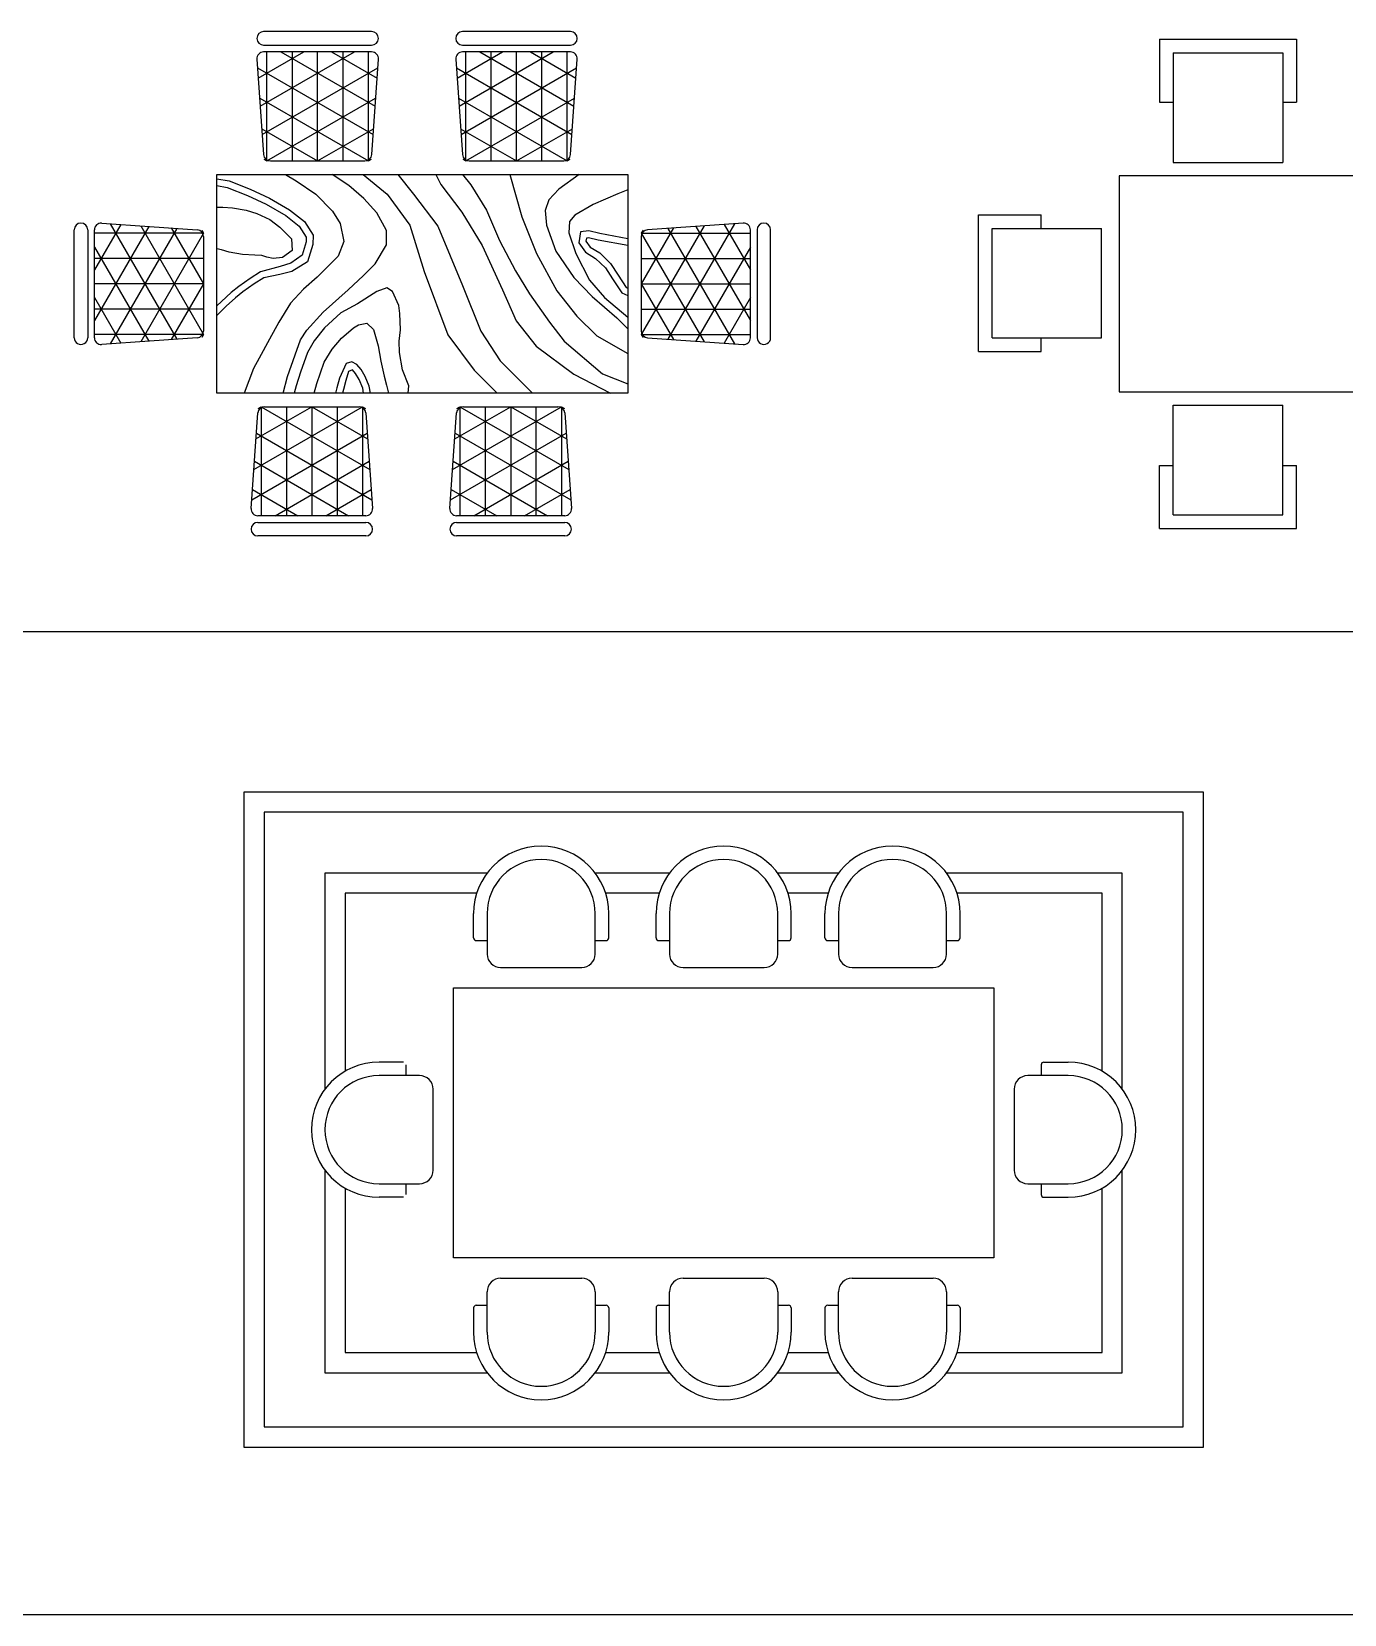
# Model space of a CAD drawing. Header units: inches. Extents: x 38074 to 101214, y 18833 to 57379.
# Drawn here: x 65706 to 70562, y 31548 to 37406 of the extents above; entities that cross this region are included whole.
import ezdxf

# ---------------------------------------------------------------- set-up
doc = ezdxf.new("R2010")
doc.units = ezdxf.units.IN
doc.layers.add('www.cad-blocks.net', color=7, linetype='Continuous')

# ---------------------------------------------------------------- blocks, each defined once
blk = doc.blocks.new('A$C5A7F5D9C')
for p, q in [((1.1332, 2.5768), (0.7336, 2.5768)), ((0.7336, 2.5268), (1.1332, 2.5268)), ((0.7087, 2.475), (0.7335, 2.1215)), ((0.7136, 2.4045), (0.8821, 2.5018)), ((0.7209, 2.3005), (1.0696, 2.5018)), ((1.1332, 2.5018), (0.7336, 2.5018)), ((0.7459, 2.0984), (0.7459, 2.5018)), ((0.7972, 2.5018), (1.1459, 2.3005)), ((0.8396, 2.0984), (0.8396, 2.5018)), ((0.9334, 2.0984), (0.9334, 2.5018)), ((0.9847, 2.5018), (1.1532, 2.4045)), ((1.0271, 2.0984), (1.0271, 2.5018)), ((1.1209, 2.0984), (1.1209, 2.5018)), ((1.1332, 2.1215), (1.1581, 2.475)), ((0.7109, 2.4434), (1.1385, 2.1965)), ((0.7283, 2.1965), (1.1559, 2.4434)), ((0.7188, 2.3305), (1.1209, 2.0984)), ((0.7459, 2.0984), (1.148, 2.3305)), ((0.7268, 2.2177), (0.9334, 2.0984)), ((0.9334, 2.0984), (1.14, 2.2177)), ((0.7347, 2.1049), (0.7459, 2.0984)), ((0.7585, 2.0984), (1.1083, 2.0984)), ((1.1209, 2.0984), (1.1321, 2.1049)), ((0.5284, 0.5284), (0.5284, 2.0484)), ((0.5284, 2.0484), (1.3384, 2.0484)), ((0.5853, 2.0484), (0.6008, 2.0111)), ((0.6008, 2.0111), (0.64, 1.9199)), ((0.7665, 2.0484), (0.7471, 1.9445)), ((0.7919, 2.0484), (0.7716, 1.9393)), ((0.8584, 1.9847), (0.9018, 2.0126)), ((0.9018, 2.0126), (0.9467, 2.0428)), ((0.9155, 1.9917), (0.9669, 2.0263)), ((0.9467, 2.0428), (0.949, 2.0484)), ((0.9669, 2.0263), (0.9761, 2.0484)), ((0.9808, 1.9164), (1.0599, 2.0079)), ((0.9836, 1.9619), (1.0564, 2.0484)), ((1.0599, 2.0079), (1.1004, 2.0484)), ((1.1256, 1.9337), (1.1918, 2.0484)), ((1.2666, 1.9551), (1.3039, 2.0484)), ((1.3384, 2.0484), (1.3384, 0.5284)), ((0.7471, 1.9445), (0.7376, 1.9046)), ((0.7716, 1.9393), (0.7629, 1.9032)), ((0.7975, 1.9093), (0.8192, 1.9444)), ((0.8192, 1.9444), (0.8584, 1.9847)), ((0.8391, 1.929), (0.8743, 1.9653)), ((0.8743, 1.9653), (0.9155, 1.9917)), ((0.9194, 1.9061), (0.9836, 1.9619)), ((1.0536, 1.8598), (1.1256, 1.9337)), ((1.1458, 1.8135), (1.2666, 1.9551)), ((1.2676, 1.8488), (1.3384, 1.9848)), ((0.64, 1.9199), (0.6792, 1.8527)), ((0.7376, 1.9046), (0.7415, 1.8739)), ((0.7629, 1.9032), (0.764, 1.8952)), ((0.764, 1.8952), (0.7752, 1.8932)), ((0.7752, 1.8932), (0.7975, 1.9093)), ((0.7811, 1.8667), (0.8162, 1.8919)), ((0.8162, 1.8919), (0.8391, 1.929)), ((0.8209, 1.856), (0.9194, 1.9061)), ((0.9101, 1.8487), (0.9808, 1.9164)), ((0, 1.8364), (0, 1.4368)), ((0.05, 1.4368), (0.05, 1.8364)), ((0.075, 1.6879), (0.1723, 1.8564)), ((0.075, 1.5004), (0.2763, 1.8491)), ((0.075, 1.8364), (0.075, 1.4368)), ((0.4784, 1.8241), (0.075, 1.8241)), ((0.4553, 1.8365), (0.1018, 1.8614)), ((0.3803, 1.4315), (0.1334, 1.8591)), ((0.1334, 1.4141), (0.3803, 1.8418)), ((0.4784, 1.4491), (0.2463, 1.8512)), ((0.2463, 1.4221), (0.4784, 1.8241)), ((0.4784, 1.6366), (0.3591, 1.8433)), ((0.4784, 1.8241), (0.4719, 1.8353)), ((0.5284, 1.868), (0.5829, 1.7929)), ((0.6792, 1.8527), (0.7025, 1.8328)), ((0.7025, 1.8328), (0.7447, 1.8305)), ((0.7415, 1.8739), (0.7811, 1.8667)), ((0.7447, 1.8305), (0.8209, 1.856)), ((0.812, 1.7815), (0.9101, 1.8487)), ((0.959, 1.7864), (1.0536, 1.8598)), ((1.164, 1.7096), (1.2676, 1.8488)), ((1.3884, 1.4275), (1.6205, 1.8296)), ((1.3884, 1.615), (1.5077, 1.8216)), ((1.4115, 1.8148), (1.765, 1.8397)), ((1.4865, 1.4099), (1.7334, 1.8375)), ((1.7334, 1.3925), (1.4865, 1.8201)), ((1.7918, 1.4788), (1.5905, 1.8274)), ((1.7918, 1.6663), (1.6945, 1.8348)), ((0.2763, 1.4242), (0.075, 1.7728)), ((0.4784, 1.4617), (0.4784, 1.8116)), ((0.5829, 1.7929), (0.6222, 1.7561)), ((0.7166, 1.7479), (0.812, 1.7815)), ((0.8215, 1.71), (0.959, 1.7864)), ((0.9707, 1.6849), (1.076, 1.7583)), ((1.076, 1.7583), (1.1458, 1.8135)), ((1.3884, 1.8025), (1.3949, 1.8137)), ((1.3884, 1.8025), (1.7918, 1.8025)), ((1.6205, 1.4004), (1.3884, 1.8025)), ((1.3884, 1.4401), (1.3884, 1.7899)), ((1.7918, 1.8148), (1.7918, 1.4152)), ((1.8168, 1.4152), (1.8168, 1.8148)), ((1.8668, 1.8148), (1.8668, 1.4152)), ((0.4784, 1.7304), (0.075, 1.7304)), ((0.6222, 1.7561), (0.6621, 1.7431)), ((0.6621, 1.7431), (0.7166, 1.7479)), ((0.686, 1.6562), (0.8215, 1.71)), ((1.0708, 1.635), (1.164, 1.7096)), ((1.3884, 1.7087), (1.7918, 1.7087)), ((1.5905, 1.4025), (1.7918, 1.7512)), ((0.5284, 1.6125), (0.686, 1.6562)), ((0.8857, 1.6331), (0.9707, 1.6849)), ((1.2187, 1.5756), (1.3384, 1.6953)), ((0.4784, 1.6366), (0.075, 1.6366)), ((0.1723, 1.4168), (0.075, 1.5853)), ((0.3591, 1.43), (0.4784, 1.6366)), ((0.7728, 1.5741), (0.8857, 1.6331)), ((0.7911, 1.5096), (0.9562, 1.5846)), ((0.9562, 1.5846), (1.0708, 1.635)), ((1.3884, 1.615), (1.7918, 1.615)), ((1.5077, 1.4084), (1.3884, 1.615)), ((0.4784, 1.5429), (0.075, 1.5429)), ((0.5666, 1.4678), (0.6611, 1.525)), ((0.6611, 1.525), (0.7728, 1.5741)), ((1.1092, 1.5045), (1.2187, 1.5756)), ((1.2537, 1.4802), (1.3384, 1.5649)), ((1.6945, 1.3952), (1.7918, 1.5637)), ((0.5284, 1.4365), (0.5666, 1.4678)), ((0.6676, 1.4344), (0.7911, 1.5096)), ((0.94, 1.4373), (1.1092, 1.5045)), ((1.1227, 1.3824), (1.2537, 1.4802)), ((1.3884, 1.5212), (1.7918, 1.5212)), ((0.4784, 1.4491), (0.075, 1.4491)), ((0.1018, 1.4119), (0.4553, 1.4368)), ((0.4719, 1.4379), (0.4784, 1.4491)), ((0.5663, 1.3571), (0.6676, 1.4344)), ((0.7198, 1.3455), (0.94, 1.4373)), ((1.3884, 1.4275), (1.7918, 1.4275)), ((1.3949, 1.4163), (1.3884, 1.4275)), ((1.765, 1.3902), (1.4115, 1.4151)), ((0.5284, 1.3381), (0.5663, 1.3571)), ((0.8874, 1.2949), (1.1227, 1.3824)), ((0.6013, 1.2556), (0.7198, 1.3455)), ((0.7167, 1.2423), (0.8874, 1.2949)), ((0.5284, 1.1977), (0.6013, 1.2556)), ((0.6017, 1.158), (0.7167, 1.2423)), ((1.3112, 1.2377), (1.2513, 1.2153)), ((1.3384, 1.2363), (1.3112, 1.2377)), ((0.9614, 1.1781), (0.9482, 1.1565)), ((1.0133, 1.2007), (0.9614, 1.1781)), ((1.0427, 1.205), (1.0133, 1.2007)), ((1.1032, 1.207), (1.0427, 1.205)), ((1.146, 1.202), (1.1032, 1.207)), ((1.1882, 1.2033), (1.146, 1.202)), ((1.2513, 1.2153), (1.1882, 1.2033)), ((0.075, 0.9522), (0.1723, 1.1207)), ((0.075, 0.7647), (0.2763, 1.1134)), ((0.4553, 1.1008), (0.1018, 1.1257)), ((0.3803, 0.6958), (0.1334, 1.1235)), ((0.4784, 0.7134), (0.2463, 1.1155)), ((0.5284, 1.0698), (0.6017, 1.158)), ((0.6706, 1.1204), (0.6175, 1.0718)), ((0.7362, 1.1558), (0.6706, 1.1204)), ((0.7889, 1.1557), (0.7362, 1.1558)), ((0.8596, 1.1132), (0.7889, 1.1557)), ((0.9482, 1.1565), (0.9624, 1.1198)), ((0.9624, 1.1198), (1.0079, 1.0479)), ((1.1023, 1.1074), (1.1636, 1.1252)), ((1.1636, 1.1252), (1.2193, 1.135)), ((1.2193, 1.135), (1.2753, 1.1466)), ((1.2753, 1.1466), (1.309, 1.1557)), ((1.309, 1.1557), (1.3384, 1.1626)), ((0, 1.1007), (0, 0.7011)), ((0.05, 0.7011), (0.05, 1.1007)), ((0.075, 1.1007), (0.075, 0.7011)), ((0.4784, 1.0884), (0.075, 1.0884)), ((0.1334, 0.6784), (0.3803, 1.1061)), ((0.2463, 0.6864), (0.4784, 1.0884)), ((0.4784, 0.9009), (0.3591, 1.1076)), ((0.4784, 1.0884), (0.4719, 1.0996)), ((0.4784, 0.726), (0.4784, 1.0759)), ((0.6175, 1.0718), (0.5692, 1.0158)), ((0.9032, 1.0709), (0.8596, 1.1132)), ((0.9554, 1.0132), (0.9032, 1.0709)), ((1.0792, 1.0826), (1.1023, 1.1074)), ((1.0853, 1.0514), (1.0792, 1.0826)), ((1.2512, 1.0618), (1.2327, 1.0458)), ((1.2763, 1.0769), (1.2512, 1.0618)), ((1.3125, 1.0918), (1.2763, 1.0769)), ((1.3195, 1.0676), (1.2876, 1.0545)), ((1.3384, 1.0963), (1.3125, 1.0918)), ((1.3384, 1.0709), (1.3195, 1.0676)), ((1.3884, 0.6918), (1.6205, 1.0939)), ((1.3884, 0.8793), (1.5077, 1.0859)), ((1.3884, 1.0668), (1.3949, 1.078)), ((1.3884, 1.0668), (1.7918, 1.0668)), ((1.6205, 0.6647), (1.3884, 1.0668)), ((1.4115, 1.0792), (1.765, 1.104)), ((1.4865, 0.6742), (1.7334, 1.1018)), ((1.7334, 0.6568), (1.4865, 1.0844)), ((1.7918, 0.7431), (1.5905, 1.0918)), ((1.7918, 0.9306), (1.6945, 1.0991)), ((1.7918, 1.0791), (1.7918, 0.6795)), ((1.8168, 0.6795), (1.8168, 1.0791)), ((1.8668, 1.0791), (1.8668, 0.6795)), ((0.2763, 0.6885), (0.075, 1.0371)), ((0.5692, 1.0158), (0.5284, 0.9544)), ((0.7104, 0.9846), (0.7771, 0.9983)), ((0.7771, 0.9983), (0.8308, 0.9765)), ((1.0381, 0.9215), (0.9554, 1.0132)), ((1.0079, 1.0479), (1.0407, 0.9868)), ((1.0963, 1.0329), (1.0853, 1.0514)), ((1.1346, 0.9896), (1.0963, 1.0329)), ((1.2327, 1.0458), (1.2219, 1.0273)), ((1.2219, 1.0273), (1.2278, 1.0062)), ((1.2278, 1.0062), (1.2824, 0.9812)), ((1.2659, 1.0415), (1.2522, 1.0296)), ((1.2522, 1.0296), (1.2585, 1.0144)), ((1.2585, 1.0144), (1.2909, 1.0048)), ((1.2876, 1.0545), (1.2659, 1.0415)), ((1.2909, 1.0048), (1.3242, 0.9961)), ((1.3242, 0.9961), (1.3384, 0.9925)), ((1.3884, 0.7044), (1.3884, 1.0542)), ((1.5905, 0.6668), (1.7918, 1.0155)), ((0.4784, 0.9947), (0.075, 0.9947)), ((0.6021, 0.894), (0.6642, 0.9555)), ((0.6642, 0.9555), (0.7104, 0.9846)), ((0.8308, 0.9765), (0.9088, 0.8994)), ((1.0407, 0.9868), (1.0965, 0.9268)), ((1.1756, 0.9545), (1.1346, 0.9896)), ((1.2238, 0.9255), (1.1756, 0.9545)), ((1.2824, 0.9812), (1.318, 0.9719)), ((1.318, 0.9719), (1.3384, 0.9668)), ((1.3884, 0.9731), (1.7918, 0.9731)), ((0.4784, 0.9009), (0.075, 0.9009)), ((0.3591, 0.6943), (0.4784, 0.9009)), ((0.5518, 0.8208), (0.6021, 0.894)), ((0.7025, 0.8518), (0.7532, 0.8841)), ((0.7532, 0.8841), (0.7876, 0.8833)), ((0.7876, 0.8833), (0.8522, 0.8639)), ((0.9088, 0.8994), (0.9537, 0.8487)), ((1.1046, 0.8609), (1.0381, 0.9215)), ((1.0965, 0.9268), (1.1446, 0.8879)), ((1.1446, 0.8879), (1.1881, 0.8627)), ((1.302, 0.898), (1.2238, 0.9255)), ((1.3384, 0.8876), (1.302, 0.898)), ((1.3884, 0.8793), (1.7918, 0.8793)), ((1.5077, 0.6727), (1.3884, 0.8793)), ((0.1723, 0.6812), (0.075, 0.8496)), ((0.5284, 0.7818), (0.5518, 0.8208)), ((0.6597, 0.7972), (0.7025, 0.8518)), ((0.6805, 0.7832), (0.7195, 0.833)), ((0.7195, 0.833), (0.7602, 0.8589)), ((0.7602, 0.8589), (0.7778, 0.8585)), ((0.7778, 0.8585), (0.8277, 0.843)), ((0.8277, 0.843), (0.8566, 0.802)), ((0.8522, 0.8639), (0.888, 0.8056)), ((0.9537, 0.8487), (1.0055, 0.8007)), ((1.1411, 0.8376), (1.1046, 0.8609)), ((1.1964, 0.8173), (1.1411, 0.8376)), ((1.1881, 0.8627), (1.2599, 0.8369)), ((1.2599, 0.8369), (1.3111, 0.8213)), ((1.3111, 0.8213), (1.3384, 0.8141)), ((1.6945, 0.6595), (1.7918, 0.828)), ((0.4784, 0.8072), (0.075, 0.8072)), ((0.6168, 0.7226), (0.6597, 0.7972)), ((0.6389, 0.711), (0.6805, 0.7832)), ((0.7236, 0.7608), (0.7665, 0.8036)), ((0.7665, 0.8036), (0.8099, 0.8066)), ((0.8099, 0.8066), (0.8357, 0.7704)), ((0.8357, 0.7704), (0.8401, 0.7365)), ((0.8566, 0.802), (0.8693, 0.7627)), ((0.8693, 0.7627), (0.8894, 0.6889)), ((0.888, 0.8056), (0.8987, 0.761)), ((1.0055, 0.8007), (1.0759, 0.7576)), ((1.2768, 0.7899), (1.1964, 0.8173)), ((1.3384, 0.7736), (1.2768, 0.7899)), ((1.3884, 0.7856), (1.7918, 0.7856)), ((0.4784, 0.7134), (0.075, 0.7134)), ((0.4719, 0.7023), (0.4784, 0.7134)), ((0.583, 0.6514), (0.6168, 0.7226)), ((0.606, 0.6415), (0.6389, 0.711)), ((0.673, 0.6764), (0.6954, 0.7241)), ((0.6954, 0.7241), (0.7236, 0.7608)), ((0.8344, 0.7132), (0.8283, 0.6944)), ((0.8401, 0.7365), (0.8344, 0.7132)), ((0.8987, 0.761), (0.9109, 0.7017)), ((1.0759, 0.7576), (1.1382, 0.7231)), ((1.1382, 0.7231), (1.2085, 0.6849)), ((0.1018, 0.6762), (0.4553, 0.7011)), ((0.5528, 0.5732), (0.583, 0.6514)), ((0.6609, 0.6359), (0.673, 0.6764)), ((0.8279, 0.6686), (0.8253, 0.6234)), ((0.8283, 0.6944), (0.8279, 0.6686)), ((0.8894, 0.6889), (0.9132, 0.6514)), ((0.9109, 0.7017), (0.9339, 0.6654)), ((0.9132, 0.6514), (0.9437, 0.6089)), ((0.9339, 0.6654), (0.9636, 0.624)), ((1.2085, 0.6849), (1.2475, 0.6638)), ((1.2475, 0.6638), (1.3384, 0.6286)), ((1.3884, 0.6918), (1.7918, 0.6918)), ((1.3949, 0.6806), (1.3884, 0.6918)), ((1.765, 0.6546), (1.4115, 0.6794)), ((0.577, 0.5663), (0.606, 0.6415)), ((0.6522, 0.5855), (0.6609, 0.6359)), ((0.8253, 0.6234), (0.816, 0.5735)), ((0.9437, 0.6089), (0.9658, 0.5813)), ((0.9636, 0.624), (0.9849, 0.5975)), ((0.9849, 0.5975), (1.0164, 0.5623)), ((1.3384, 0.5284), (0.5284, 0.5284)), ((0.5445, 0.5284), (0.5528, 0.5732)), ((0.5699, 0.5284), (0.577, 0.5663)), ((0.6497, 0.5284), (0.6501, 0.5496)), ((0.6501, 0.5496), (0.6522, 0.5855)), ((0.8077, 0.545), (0.8041, 0.5284)), ((0.816, 0.5735), (0.8077, 0.545)), ((0.9658, 0.5813), (0.9983, 0.5451)), ((0.9983, 0.5451), (1.015, 0.5284)), ((1.0164, 0.5623), (1.0504, 0.5284)), ((0.7188, 0.2463), (1.1209, 0.4784)), ((0.7268, 0.3591), (0.9334, 0.4784)), ((0.7347, 0.4719), (0.7459, 0.4784)), ((0.7459, 0.4784), (0.7459, 0.075)), ((0.7459, 0.4784), (1.148, 0.2463)), ((0.7585, 0.4784), (1.1083, 0.4784)), ((0.8396, 0.4784), (0.8396, 0.075)), ((0.9334, 0.4784), (0.9334, 0.075)), ((0.9334, 0.4784), (1.14, 0.3591)), ((1.0271, 0.4784), (1.0271, 0.075)), ((1.1209, 0.4784), (1.1209, 0.075)), ((1.1209, 0.4784), (1.1321, 0.4719)), ((0.7087, 0.1018), (0.7335, 0.4553)), ((1.1332, 0.4553), (1.1581, 0.1018)), ((0.7109, 0.1334), (1.1385, 0.3803)), ((0.7283, 0.3803), (1.1559, 0.1334)), ((0.7209, 0.2763), (1.0696, 0.075)), ((0.7972, 0.075), (1.1459, 0.2763)), ((0.7136, 0.1723), (0.8821, 0.075)), ((0.9847, 0.075), (1.1532, 0.1723)), ((1.1332, 0.075), (0.7336, 0.075)), ((0.7336, 0.05), (1.1332, 0.05)), ((1.1332, 0), (0.7336, 0))]:
    blk.add_line(p, q)
for centre, start, end in [((0.7336, 2.5518), 90, 270), ((1.1332, 2.5518), 270, 90), ((0.7336, 2.4768), 90, 184.02744), ((1.1332, 2.4768), 355.97256, 90), ((0.7585, 2.1234), 184.39871, 270), ((1.1083, 2.1234), 270, 355.60129), ((0.025, 1.8364), 0, 180), ((0.1, 1.8364), 85.97256, 180), ((0.4534, 1.8116), 0, 85.60129), ((1.7668, 1.8148), 0, 94.02744), ((1.8418, 1.8148), 0, 180), ((1.4134, 1.7899), 94.39871, 180), ((0.025, 1.4368), 180, 0), ((0.1, 1.4368), 180, 274.02744), ((0.4534, 1.4617), 274.39871, 0), ((1.4134, 1.4401), 180, 265.60129), ((1.7668, 1.4152), 265.97256, 0), ((1.8418, 1.4152), 180, 0), ((0.025, 1.1007), 0, 180), ((0.1, 1.1007), 85.97256, 180), ((0.4534, 1.0759), 0, 85.60129), ((1.4134, 1.0542), 94.39871, 180), ((1.7668, 1.0791), 0, 94.02744), ((1.8418, 1.0791), 0, 180), ((0.4534, 0.726), 274.39871, 0), ((1.4134, 0.7044), 180, 265.60129), ((0.025, 0.7011), 180, 0), ((0.1, 0.7011), 180, 274.02744), ((1.7668, 0.6795), 265.97256, 0), ((1.8418, 0.6795), 180, 0), ((0.7585, 0.4534), 90, 175.60129), ((1.1083, 0.4534), 4.39871, 90), ((0.7336, 0.1), 175.97256, 270), ((1.1332, 0.1), 270, 4.02744), ((0.7336, 0.025), 90, 270), ((1.1332, 0.025), 270, 90)]:
    blk.add_arc(centre, 0.025, start, end)
blk = doc.blocks.new('A$C30E17696')
for p, q in [((0.6703, 1.8113), (1.177, 1.8113)), ((0.6703, 1.8113), (0.6703, 1.5785)), ((0.7209, 1.7606), (0.7209, 1.3552)), ((0.7209, 1.7606), (1.1263, 1.7606)), ((1.1263, 1.7606), (1.1263, 1.3552)), ((1.177, 1.8113), (1.177, 1.5785)), ((1.9712, 1.8113), (1.4645, 1.8113)), ((1.4645, 1.8113), (1.4645, 1.5785)), ((1.5151, 1.7606), (1.5151, 1.3552)), ((1.9205, 1.7606), (1.5151, 1.7606)), ((1.9205, 1.7606), (1.9205, 1.3552)), ((1.9712, 1.8113), (1.9712, 1.5785)), ((0.6703, 1.5785), (0.7209, 1.5785)), ((1.1263, 1.5785), (1.177, 1.5785)), ((1.5151, 1.5785), (1.4645, 1.5785)), ((1.9712, 1.5785), (1.9205, 1.5785)), ((0.7209, 1.3552), (1.1263, 1.3552)), ((1.9205, 1.3552), (1.5151, 1.3552)), ((0.5207, 1.3056), (0.5207, 0.5056)), ((2.1207, 1.3056), (0.5207, 1.3056)), ((2.1207, 0.5056), (2.1207, 1.3056)), ((0, 0.6545), (0, 1.1613)), ((0, 1.1613), (0.2327, 1.1613)), ((0.2327, 1.1106), (0.2327, 1.1613)), ((2.6414, 1.1613), (2.4087, 1.1613)), ((2.4087, 1.1106), (2.4087, 1.1613)), ((2.6414, 0.6545), (2.6414, 1.1613)), ((0.0507, 0.7052), (0.0507, 1.1106)), ((0.0507, 1.1106), (0.456, 1.1106)), ((0.456, 0.7052), (0.456, 1.1106)), ((2.1854, 0.7052), (2.1854, 1.1106)), ((2.5907, 1.1106), (2.1854, 1.1106)), ((2.5907, 0.7052), (2.5907, 1.1106)), ((0.0507, 0.7052), (0.456, 0.7052)), ((0.2327, 0.6545), (0.2327, 0.7052)), ((2.5907, 0.7052), (2.1854, 0.7052)), ((2.4087, 0.6545), (2.4087, 0.7052)), ((0, 0.6545), (0.2327, 0.6545)), ((2.6414, 0.6545), (2.4087, 0.6545)), ((0.5207, 0.5056), (2.1207, 0.5056)), ((0.7209, 0.456), (1.1263, 0.456)), ((0.7209, 0.0507), (0.7209, 0.456)), ((1.1263, 0.0507), (1.1263, 0.456)), ((1.5151, 0.0507), (1.5151, 0.456)), ((1.9205, 0.456), (1.5151, 0.456)), ((1.9205, 0.0507), (1.9205, 0.456)), ((0.6703, 0), (0.6703, 0.2327)), ((0.6703, 0.2327), (0.7209, 0.2327)), ((1.1263, 0.2327), (1.177, 0.2327)), ((1.177, 0), (1.177, 0.2327)), ((1.4645, 0), (1.4645, 0.2327)), ((1.5151, 0.2327), (1.4645, 0.2327)), ((1.9712, 0.2327), (1.9205, 0.2327)), ((1.9712, 0), (1.9712, 0.2327)), ((0.7209, 0.0507), (1.1263, 0.0507)), ((1.9205, 0.0507), (1.5151, 0.0507)), ((0.6703, 0), (1.177, 0)), ((1.9712, 0), (1.4645, 0))]:
    blk.add_line(p, q)
blk = doc.blocks.new('A$C27801A2F')
for p, q in [((3.55, 2.425), (0, 2.425)), ((0, 2.425), (0, 0)), ((3.55, 0), (3.55, 2.425)), ((3.475, 2.35), (0.075, 2.35)), ((0.075, 2.35), (0.075, 0.075)), ((3.475, 0.075), (3.475, 2.35)), ((0.9, 2.125), (0.3, 2.125)), ((0.3, 2.125), (0.3, 1.325)), ((1.575, 2.125), (1.3, 2.125)), ((2.2, 2.125), (1.975, 2.125)), ((3.25, 2.125), (2.6, 2.125)), ((3.25, 1.325), (3.25, 2.125)), ((0.375, 2.05), (0.375, 1.3915)), ((0.8615, 2.05), (0.375, 2.05)), ((1.5365, 2.05), (1.3385, 2.05)), ((2.1615, 2.05), (2.0135, 2.05)), ((3.175, 2.05), (2.6385, 2.05)), ((3.175, 1.3915), (3.175, 2.05)), ((0.85, 1.885), (0.85, 1.975)), ((0.9, 1.975), (0.9, 1.825)), ((1.3, 1.825), (1.3, 1.975)), ((1.35, 1.885), (1.35, 1.975)), ((1.525, 1.885), (1.525, 1.975)), ((1.575, 1.975), (1.575, 1.825)), ((1.975, 1.825), (1.975, 1.975)), ((2.025, 1.885), (2.025, 1.975)), ((2.15, 1.885), (2.15, 1.975)), ((2.2, 1.975), (2.2, 1.825)), ((2.6, 1.825), (2.6, 1.975)), ((2.65, 1.885), (2.65, 1.975)), ((0.86, 1.875), (0.9, 1.875)), ((1.3, 1.875), (1.34, 1.875)), ((1.535, 1.875), (1.575, 1.875)), ((1.975, 1.875), (2.015, 1.875)), ((2.16, 1.875), (2.2, 1.875)), ((2.6, 1.875), (2.64, 1.875)), ((0.95, 1.775), (1.25, 1.775)), ((1.625, 1.775), (1.925, 1.775)), ((2.25, 1.775), (2.55, 1.775)), ((0.775, 0.7), (0.775, 1.7)), ((0.775, 1.7), (2.775, 1.7)), ((2.775, 1.7), (2.775, 0.7)), ((0.59, 1.425), (0.5, 1.425)), ((0.6, 1.375), (0.6, 1.415)), ((2.95, 1.415), (2.95, 1.375)), ((2.96, 1.425), (3.05, 1.425)), ((0.65, 1.375), (0.5, 1.375)), ((3.05, 1.375), (2.9, 1.375)), ((0.7, 1.025), (0.7, 1.325)), ((2.85, 1.325), (2.85, 1.025)), ((0.3, 1.025), (0.3, 0.275)), ((3.25, 0.275), (3.25, 1.025)), ((0.375, 0.9585), (0.375, 0.35)), ((0.5, 0.975), (0.65, 0.975)), ((0.6, 0.935), (0.6, 0.975)), ((2.9, 0.975), (3.05, 0.975)), ((2.95, 0.975), (2.95, 0.935)), ((3.175, 0.35), (3.175, 0.9585)), ((0.59, 0.925), (0.5, 0.925)), ((2.96, 0.925), (3.05, 0.925)), ((2.775, 0.7), (0.775, 0.7)), ((0.95, 0.625), (1.25, 0.625)), ((1.625, 0.625), (1.925, 0.625)), ((2.25, 0.625), (2.55, 0.625)), ((0.9, 0.425), (0.9, 0.575)), ((1.3, 0.575), (1.3, 0.425)), ((1.575, 0.425), (1.575, 0.575)), ((1.975, 0.575), (1.975, 0.425)), ((2.2, 0.425), (2.2, 0.575)), ((2.6, 0.575), (2.6, 0.425)), ((0.85, 0.515), (0.85, 0.425)), ((0.86, 0.525), (0.9, 0.525)), ((1.3, 0.525), (1.34, 0.525)), ((1.35, 0.515), (1.35, 0.425)), ((1.525, 0.515), (1.525, 0.425)), ((1.535, 0.525), (1.575, 0.525)), ((1.975, 0.525), (2.015, 0.525)), ((2.025, 0.515), (2.025, 0.425)), ((2.15, 0.515), (2.15, 0.425)), ((2.16, 0.525), (2.2, 0.525)), ((2.6, 0.525), (2.64, 0.525)), ((2.65, 0.515), (2.65, 0.425)), ((0.375, 0.35), (0.8615, 0.35)), ((1.3385, 0.35), (1.5365, 0.35)), ((2.0135, 0.35), (2.1615, 0.35)), ((2.6385, 0.35), (3.175, 0.35)), ((0.3, 0.275), (0.9, 0.275)), ((1.3, 0.275), (1.575, 0.275)), ((1.975, 0.275), (2.2, 0.275)), ((2.6, 0.275), (3.25, 0.275)), ((0.075, 0.075), (3.475, 0.075)), ((0, 0), (3.55, 0))]:
    blk.add_line(p, q)
for centre, radius, start, end in [((1.1, 1.975), 0.25, 0, 180), ((1.1, 1.975), 0.2, 0.00007, 179.99993), ((1.775, 1.975), 0.25, 0, 180), ((1.775, 1.975), 0.2, 0.00007, 179.99993), ((2.4, 1.975), 0.25, 0, 180), ((2.4, 1.975), 0.2, 0.00007, 179.99993), ((0.86, 1.885), 0.01, 180, 270), ((1.34, 1.885), 0.01, 270, 0), ((1.535, 1.885), 0.01, 180, 270), ((2.015, 1.885), 0.01, 270, 0), ((2.16, 1.885), 0.01, 180, 270), ((2.64, 1.885), 0.01, 270, 0), ((0.95, 1.825), 0.05, 180, 270), ((1.25, 1.825), 0.05, 270, 0), ((1.625, 1.825), 0.05, 180, 270), ((1.925, 1.825), 0.05, 270, 0), ((2.25, 1.825), 0.05, 180, 270), ((2.55, 1.825), 0.05, 270, 0), ((0.5, 1.175), 0.25, 90, 270), ((2.96, 1.415), 0.01, 90, 180), ((3.05, 1.175), 0.25, 270, 90), ((0.5, 1.175), 0.2, 90.00007, 269.99993), ((0.65, 1.325), 0.05, 0, 90), ((2.9, 1.325), 0.05, 90, 180), ((3.05, 1.175), 0.2, 270.00007, 89.99993), ((0.65, 1.025), 0.05, 270, 0), ((2.9, 1.025), 0.05, 180, 270), ((2.96, 0.935), 0.01, 180, 270), ((0.95, 0.575), 0.05, 90, 180), ((1.25, 0.575), 0.05, 0, 90), ((1.625, 0.575), 0.05, 90, 180), ((1.925, 0.575), 0.05, 0, 90), ((2.25, 0.575), 0.05, 90, 180), ((2.55, 0.575), 0.05, 0, 90), ((0.86, 0.515), 0.01, 90, 180), ((1.34, 0.515), 0.01, 0, 90), ((1.535, 0.515), 0.01, 90, 180), ((2.015, 0.515), 0.01, 0, 90), ((2.16, 0.515), 0.01, 90, 180), ((2.64, 0.515), 0.01, 0, 90), ((1.1, 0.425), 0.25, 180, 0), ((1.1, 0.425), 0.2, 180.00007, 359.99993), ((1.775, 0.425), 0.25, 180, 0), ((1.775, 0.425), 0.2, 180.00007, 359.99993), ((2.4, 0.425), 0.25, 180, 0), ((2.4, 0.425), 0.2, 180.00007, 359.99993)]:
    blk.add_arc(centre, radius, start, end)
blk = doc.blocks.new('FORMAT')
at = {"color": 155, "true_color": 0x546d8e}
for p, q in [((41802.8, 35185.9), (101214, 35185.9)), ((41802.8, 31547.5), (101214, 31547.5))]:
    blk.add_line(p, q, dxfattribs=at)

msp = doc.modelspace()

# ---------------------------------------------------------------- block references
at = {"xscale": 1000, "yscale": 1000, "zscale": 1000, "rotation": 270}
msp.add_blockref('A$C5A7F5D9C', (65862.8, 37406.4), dxfattribs=at)
at = {"xscale": 1000, "yscale": 1000, "zscale": 1000}
for name, p in [('A$C30E17696', (69208.2, 35567.4)), ('A$C27801A2F', (66490.7, 32166.7))]:
    msp.add_blockref(name, p, dxfattribs=at)
at = {"layer": 'www.cad-blocks.net'}
msp.add_blockref('FORMAT', (0, 0), dxfattribs=at)

doc.saveas('drawing.dxf')
